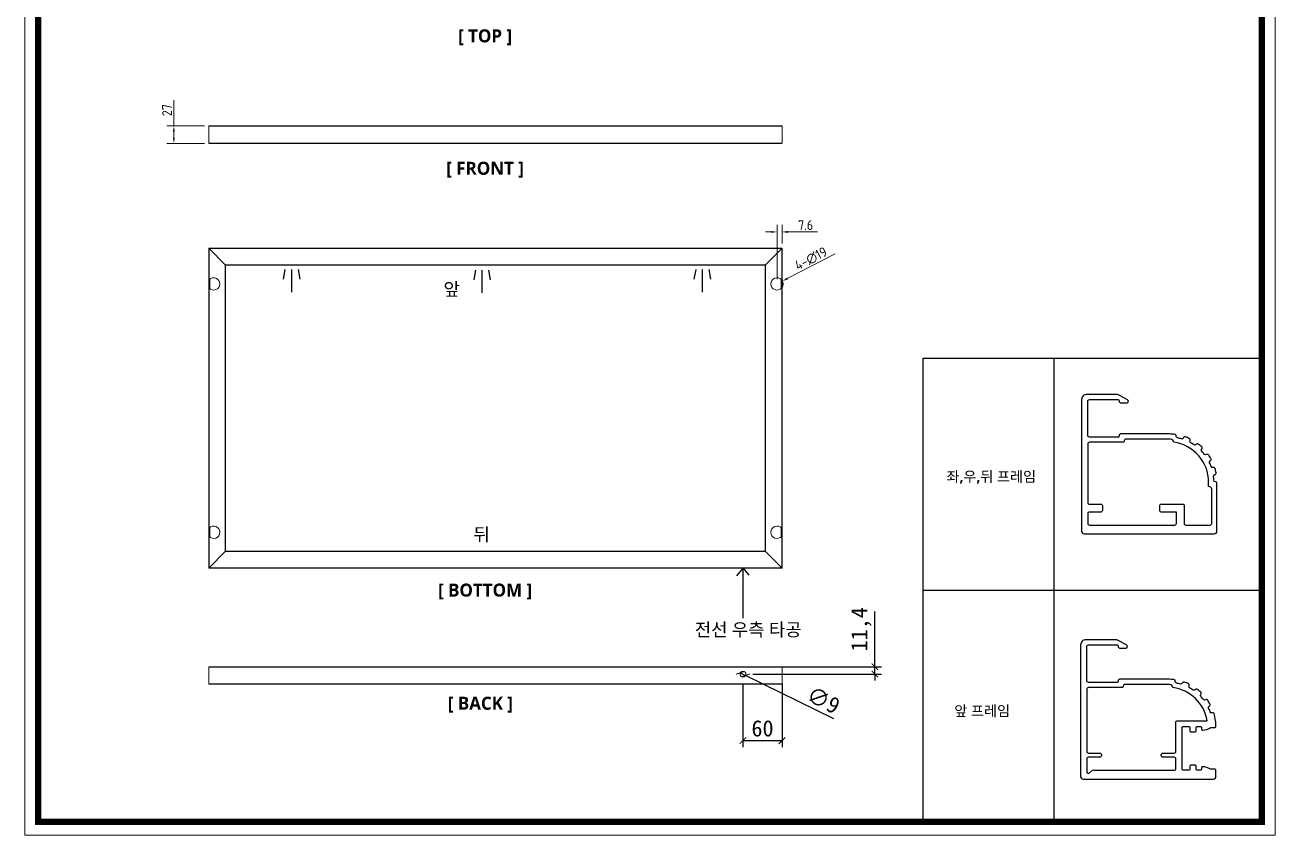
# Model space of a CAD drawing. Header units: millimetres. Extents: x -44117 to 256353, y -2095463 to 65325.
# Drawn here: x 121632 to 123553, y -827442 to -826196 of the extents above; entities that cross this region are included whole.
import ezdxf

# ---------------------------------------------------------------- set-up
doc = ezdxf.new("R2010")
doc.units = ezdxf.units.MM
doc.header["$LTSCALE"] = 10
doc.layers.add('BOX1', color=7, linetype='Continuous', lineweight=0)
doc.layers.add('기본레이어', color=7, linetype='Continuous')
doc.styles.add('Dim-NS', font='isocp.shx', dxfattribs={"bigfont": 'whgtxt.shx'})
doc.dimstyles.new('D-15', dxfattribs={"dimtxt": 15, "dimasz": 9, "dimexe": 11, "dimexo": 7, "dimgap": 3, "dimtad": 1, "dimzin": 9, "dimdsep": 46, "dimtxsty": 'Dim-NS', "dimcen": 0, "dimclrd": 105, "dimclre": 105, "dimclrt": 2, "dimazin": 2, "dimtfac": 1, "dimtofl": 0, "dimtmove": 0, "dimatfit": 3, "dimfxl": 0, "dimlwd": 13, "dimlwe": 13, "dimarcsym": 0})
doc.dimstyles.new('ISO-25', dxfattribs={"dimtxt": 2.5, "dimasz": 2.5, "dimexe": 1, "dimexo": 1, "dimtad": 1, "dimtxsty": 'Standard', "dimblk": 'ARCHTICK', "dimcen": 2.5, "dimadec": 0, "dimazin": 0, "dimtfac": 1, "dimtmove": 0, "dimatfit": 3, "dimfxl": 0, "dimarcsym": 0})

# ---------------------------------------------------------------- blocks, each defined once
blk = doc.blocks.new('*D5440')
at = {"layer": 'Defpoints', "color": 0}
for p in [(121860.4, -826351.6), (121914.5, -826351.6), (121914.5, -826378.6)]:
    blk.add_point(p, dxfattribs=at)
at = {"layer": '기본레이어', "color": 105, "lineweight": 13}
for p, q in [((121860.4, -826351.6), (121860.4, -826312.3)), ((121907.5, -826351.6), (121849.4, -826351.6)), ((121860.4, -826369.6), (121860.4, -826360.6)), ((121907.5, -826378.6), (121849.4, -826378.6))]:
    blk.add_line(p, q, dxfattribs=at)
at = {"layer": '기본레이어', "color": 105}
for points in [[(121861.9, -826360.6), (121858.9, -826360.6), (121860.4, -826351.6)], [(121858.9, -826369.6), (121861.9, -826369.6), (121860.4, -826378.6)]]:
    blk.add_solid(points, dxfattribs=at)
at = {"layer": '기본레이어', "color": 2, "insert": (121849.9, -826327.4), "char_height": 15, "attachment_point": 5, "rotation": 90, "style": 'Dim-NS'}
blk.add_mtext('27', dxfattribs=at)
blk = doc.blocks.new('*D5443')
at = {"layer": 'Defpoints', "color": 0}
for p in [(122778.9, -826599), (122795.8, -826590.3)]:
    blk.add_point(p, dxfattribs=at)
at = {"layer": '기본레이어', "color": 105, "linetype": 'ByBlock', "lineweight": 13}
blk.add_line((122876.8, -826548.5), (122803.8, -826586.1), dxfattribs=at)
blk.add_arc((122787.4, -826594.6), 9.5, 316.5648, 41.6371, dxfattribs=at)
at = {"layer": '기본레이어', "color": 105}
blk.add_solid([(122803.1, -826584.8), (122804.5, -826587.5), (122795.8, -826590.3)], dxfattribs=at)
at = {"layer": '기본레이어', "color": 2, "insert": (122839.5, -826555.9), "char_height": 15, "attachment_point": 5, "rotation": 27.3178, "style": 'Dim-NS'}
blk.add_mtext('4-∅19', dxfattribs=at)
blk = doc.blocks.new('*D5444')
at = {"layer": 'Defpoints', "color": 0}
for p in [(122795, -826514.8), (122795, -826539.6), (122787.4, -826594.6)]:
    blk.add_point(p, dxfattribs=at)
at = {"layer": '기본레이어', "color": 105, "lineweight": 13}
for p, q in [((122787.4, -826587.6), (122787.4, -826503.8)), ((122795, -826532.6), (122795, -826503.8)), ((122778.4, -826514.8), (122769.4, -826514.8)), ((122804, -826514.8), (122849.7, -826514.8))]:
    blk.add_line(p, q, dxfattribs=at)
at = {"layer": '기본레이어', "color": 105}
for points in [[(122778.4, -826516.3), (122778.4, -826513.3), (122787.4, -826514.8)], [(122804, -826513.3), (122804, -826516.3), (122795, -826514.8)]]:
    blk.add_solid(points, dxfattribs=at)
at = {"layer": '기본레이어', "color": 2, "insert": (122831.3, -826504.3), "char_height": 15, "attachment_point": 5, "style": 'Dim-NS'}
blk.add_mtext('7.6', dxfattribs=at)
blk = doc.blocks.new('_ArchTick')
at = {"color": 0, "linetype": 'ByBlock', "const_width": 0.15}
blk.add_lwpolyline([(-0.5, -0.5), (0.5, 0.5)], dxfattribs=at)
blk = doc.blocks.new('*D5451')
at = {"color": 0, "lineweight": -2}
for p, q in [((122735, -827209.8), (122735, -827307.1)), ((122795, -827209.8), (122795, -827307.1)), ((122735, -827297.1), (122795, -827297.1))]:
    blk.add_line(p, q, dxfattribs=at)
at = {"layer": 'Defpoints', "color": 0}
for p in [(122735, -827194.8), (122795, -827194.8), (122795, -827297.1)]:
    blk.add_point(p, dxfattribs=at)
at = {"color": 0, "lineweight": -2, "xscale": 10, "yscale": 10, "zscale": 10, "rotation": 180}
blk.add_blockref('_ArchTick', (122735, -827297.1), dxfattribs=at)
at = {"color": 0, "lineweight": -2, "xscale": 10, "yscale": 10, "zscale": 10}
blk.add_blockref('_ArchTick', (122795, -827297.1), dxfattribs=at)
at = {"color": 0, "insert": (122765, -827278.4), "char_height": 25, "attachment_point": 5}
blk.add_mtext('60', dxfattribs=at)
blk = doc.blocks.new('*D5452')
at = {"color": 0, "lineweight": -2}
for p, q in [((122937.7, -827183.4), (122937.7, -827098.4)), ((122750, -827183.4), (122947.7, -827183.4)), ((122750, -827194.8), (122947.7, -827194.8)), ((122937.7, -827194.8), (122937.7, -827183.4)), ((122937.7, -827194.8), (122937.7, -827204.8))]:
    blk.add_line(p, q, dxfattribs=at)
at = {"layer": 'Defpoints', "color": 0}
for p in [(122735, -827183.4), (122735, -827194.8), (122937.7, -827183.4)]:
    blk.add_point(p, dxfattribs=at)
at = {"color": 0, "lineweight": -2, "xscale": 10, "yscale": 10, "zscale": 10}
for p, rotation in [((122937.7, -827183.4), 270), ((122937.7, -827194.8), 90)]:
    blk.add_blockref('_ArchTick', p, dxfattribs=dict(at, rotation=rotation))
at = {"color": 0, "insert": (122916.9, -827125.9), "char_height": 25, "attachment_point": 5, "rotation": 90}
blk.add_mtext('11,4', dxfattribs=at)
blk = doc.blocks.new('*D5453')
at = {"color": 0, "lineweight": -2}
for p, q in [((122730.9, -827192.8), (122730.9, -827192.8)), ((122730.9, -827192.8), (122739, -827196.8)), ((122874.6, -827263.7), (122739, -827196.8))]:
    blk.add_line(p, q, dxfattribs=at)
at = {"layer": 'Defpoints', "color": 0}
for p in [(122730.9, -827192.8), (122739, -827196.8)]:
    blk.add_point(p, dxfattribs=at)
at = {"color": 0, "lineweight": -2, "xscale": 10, "yscale": 10, "zscale": 10}
for p, rotation in [((122730.9, -827192.8), 333.73302993993), ((122739, -827196.8), 153.7330299399299)]:
    blk.add_blockref('_ArchTick', p, dxfattribs=dict(at, rotation=rotation))
at = {"color": 0, "insert": (122858.6, -827234.9), "char_height": 25, "attachment_point": 5, "rotation": 333.733}
blk.add_mtext('∅9', dxfattribs=at)

msp = doc.modelspace()

# ---------------------------------------------------------------- linework, layer by layer
at = {"color": 7, "linetype": 'Continuous', "lineweight": 15}
for p, q in [((121913.97716, -826378.07648), (121913.97716, -826352.0781)), ((122794.97715, -826352.0781), (121913.97716, -826352.0781)), ((122794.47715, -826351.5781), (121914.47716, -826351.5781)), ((122794.97715, -826378.07648), (122794.97715, -826352.0781)), ((122794.97715, -826378.07648), (121913.97716, -826378.07648)), ((122794.47715, -826378.57648), (121914.47716, -826378.57648)), ((121913.97716, -826539.63919), (121913.97716, -826588.93919)), ((121914.47716, -826540.13919), (121914.47716, -826588.3273)), ((121914.47716, -826540.13919), (121939.47716, -826565.13919)), ((122769.47715, -826565.13919), (122794.47715, -826540.13919)), ((122794.47715, -826588.3273), (122794.47715, -826540.13919)), ((122794.97715, -826588.93919), (122794.97715, -826539.63919)), ((121939.47716, -826565.13919), (121939.47716, -827006.1392)), ((121939.97716, -827005.6392), (121939.97716, -826565.63919)), ((122768.97715, -826565.63919), (122768.97715, -827005.6392)), ((122769.47715, -827006.1392), (122769.47715, -826565.13919)), ((121913.97716, -826600.33919), (121913.97716, -826588.93919)), ((121913.97716, -826600.33919), (121913.97716, -826970.9392)), ((121914.47716, -826600.95108), (121914.47716, -826970.3273)), ((121915.47715, -826601.92205), (121915.47715, -826587.35633)), ((122793.47717, -826587.35633), (122793.47717, -826601.92205)), ((122794.47715, -826970.3273), (122794.47715, -826600.95108)), ((122794.97715, -826588.93919), (122794.97715, -826600.33919)), ((122794.97715, -826970.9392), (122794.97715, -826600.33919)), ((121915.47715, -826983.92204), (121915.47715, -826969.35634)), ((122793.47717, -826969.35634), (122793.47717, -826983.92204)), ((121913.97716, -826982.33918), (121913.97716, -826970.9392)), ((121913.97716, -826982.33918), (121913.97716, -827031.6392)), ((121914.47716, -826982.95108), (121914.47716, -827031.1392)), ((122794.47715, -827031.1392), (122794.47715, -826982.95108)), ((122794.97715, -826970.9392), (122794.97715, -826982.33918)), ((122794.97715, -827031.6392), (122794.97715, -826982.33918)), ((121914.47716, -827031.1392), (121939.47716, -827006.1392)), ((121939.47716, -827006.1392), (122769.47715, -827006.1392)), ((122768.97715, -827005.6392), (121939.97716, -827005.6392)), ((122769.47715, -827006.1392), (122794.47715, -827031.1392)), ((121913.97716, -827031.6392), (122794.97715, -827031.6392)), ((121914.47716, -827031.1392), (122794.47715, -827031.1392)), ((121913.97716, -827183.93865), (122794.97715, -827183.93865)), ((121913.97716, -827183.93865), (121913.97716, -827209.93703)), ((121914.47716, -827183.43865), (122794.47715, -827183.43865)), ((122794.97715, -827183.93865), (122794.97715, -827209.93703)), ((121913.97716, -827209.93703), (122794.97715, -827209.93703)), ((121914.47716, -827210.43703), (122794.47715, -827210.43703))]:
    msp.add_line(p, q, dxfattribs=at)
at = {"color": 2, "linetype": 'Continuous', "lineweight": 15}
for p, q in [((122794.97715, -826539.63919), (121913.97716, -826539.63919)), ((122794.47715, -826540.13919), (121914.47716, -826540.13919)), ((122769.47715, -826565.13919), (121939.47716, -826565.13919)), ((121939.97716, -826565.63919), (122768.97715, -826565.63919))]:
    msp.add_line(p, q, dxfattribs=at)
at = {"color": 7}
for p, q in [((123212.52189, -826709.01097), (123212.52189, -827422.07573)), ((123011.91509, -827065.54335), (123532.35896, -827065.54335))]:
    msp.add_line(p, q, dxfattribs=at)
at = {"color": 1}
for p, q in [((122734.96381, -827031.6555), (122725.06603, -827043.7475)), ((122734.96381, -827031.62259), (122744.00331, -827042.87347)), ((122734.96381, -827031.6555), (122734.96381, -827108.62226))]:
    msp.add_line(p, q, dxfattribs=at)
at = {"color": 7, "const_width": 10.10503}
msp.add_lwpolyline([(121651.82787, -827422.07573), (123532.35896, -827422.07573), (123532.35896, -825061.00724), (121651.82787, -825061.00724)], close=True, dxfattribs=at)
at = {"color": 7, "linetype": 'Continuous', "lineweight": 15, "flags": 128}
for points in [[(121913.97716, -826539.63919), (121913.98476, -826539.64679), (121914.00729, -826539.66935), (121914.04413, -826539.70618), (121914.09414, -826539.75617), (121914.15577, -826539.8178), (121914.22715, -826539.88919), (121914.30615, -826539.96818), (121914.39034, -826540.05237), (121914.47716, -826540.13919)], [(121914.47716, -826540.13919), (121914.39034, -826540.05237), (121914.30615, -826539.96818), (121914.22715, -826539.88919), (121914.15577, -826539.8178), (121914.09414, -826539.75617), (121914.04413, -826539.70618), (121914.00729, -826539.66935), (121913.98476, -826539.64679), (121913.97716, -826539.63919)], [(122794.47715, -826540.13919), (122794.56397, -826540.05237), (122794.64816, -826539.96818), (122794.72716, -826539.88919), (122794.79854, -826539.8178), (122794.86017, -826539.75617), (122794.91018, -826539.70618), (122794.94702, -826539.66935), (122794.96955, -826539.64679), (122794.97715, -826539.63919)], [(122794.97715, -826539.63919), (122794.96955, -826539.64679), (122794.94702, -826539.66935), (122794.91018, -826539.70618), (122794.86017, -826539.75617), (122794.79854, -826539.8178), (122794.72716, -826539.88919), (122794.64816, -826539.96818), (122794.56397, -826540.05237), (122794.47715, -826540.13919)], [(121939.47716, -826565.13919), (121939.56469, -826565.22672), (121939.64951, -826565.31154), (121939.72899, -826565.39104), (121939.80073, -826565.46276), (121939.86245, -826565.52449), (121939.91228, -826565.57433), (121939.9487, -826565.61072), (121939.97051, -826565.63255), (121939.97716, -826565.63919)], [(121939.97716, -826565.63919), (121939.97051, -826565.63255), (121939.9487, -826565.61072), (121939.91228, -826565.57433), (121939.86245, -826565.52449), (121939.80073, -826565.46276), (121939.72899, -826565.39104), (121939.64951, -826565.31154), (121939.56469, -826565.22672), (121939.47716, -826565.13919)], [(122768.97715, -826565.63919), (122768.9838, -826565.63255), (122769.00561, -826565.61072), (122769.04203, -826565.57433), (122769.09186, -826565.52449), (122769.15358, -826565.46276), (122769.22532, -826565.39104), (122769.3048, -826565.31154), (122769.38962, -826565.22672), (122769.47715, -826565.13919)], [(122769.47715, -826565.13919), (122769.38962, -826565.22672), (122769.3048, -826565.31154), (122769.22532, -826565.39104), (122769.15358, -826565.46276), (122769.09186, -826565.52449), (122769.04203, -826565.57433), (122769.00561, -826565.61072), (122768.9838, -826565.63255), (122768.97715, -826565.63919)], [(121939.47716, -827006.1392), (121939.56469, -827006.05167), (121939.64951, -827005.96685), (121939.72899, -827005.88734), (121939.80073, -827005.8156), (121939.86245, -827005.75388), (121939.91228, -827005.70405), (121939.9487, -827005.66767), (121939.97051, -827005.64582), (121939.97716, -827005.6392)], [(121939.97716, -827005.6392), (121939.97051, -827005.64582), (121939.9487, -827005.66767), (121939.91228, -827005.70405), (121939.86245, -827005.75388), (121939.80073, -827005.8156), (121939.72899, -827005.88734), (121939.64951, -827005.96685), (121939.56469, -827006.05167), (121939.47716, -827006.1392)], [(122768.97715, -827005.6392), (122768.9838, -827005.64582), (122769.00561, -827005.66767), (122769.04203, -827005.70405), (122769.09186, -827005.75388), (122769.15358, -827005.8156), (122769.22532, -827005.88734), (122769.3048, -827005.96685), (122769.38962, -827006.05167), (122769.47715, -827006.1392)], [(122769.47715, -827006.1392), (122769.38962, -827006.05167), (122769.3048, -827005.96685), (122769.22532, -827005.88734), (122769.15358, -827005.8156), (122769.09186, -827005.75388), (122769.04203, -827005.70405), (122769.00561, -827005.66767), (122768.9838, -827005.64582), (122768.97715, -827005.6392)], [(121913.97716, -827031.6392), (121913.98676, -827031.62957), (121914.01522, -827031.60114), (121914.06142, -827031.55492), (121914.12361, -827031.49275), (121914.19937, -827031.41699), (121914.28583, -827031.33053), (121914.37962, -827031.23675), (121914.47716, -827031.1392)], [(121914.47716, -827031.1392), (121914.39034, -827031.22602), (121914.30615, -827031.31021), (121914.22715, -827031.38919), (121914.15577, -827031.46059), (121914.09414, -827031.52222), (121914.04413, -827031.5722), (121914.00729, -827031.60904), (121913.98476, -827031.6316), (121913.97716, -827031.6392)], [(122794.47715, -827031.1392), (122794.56397, -827031.22602), (122794.64816, -827031.31021), (122794.72716, -827031.38919), (122794.79854, -827031.46059), (122794.86017, -827031.52222), (122794.91018, -827031.5722), (122794.94702, -827031.60904), (122794.96955, -827031.6316), (122794.97715, -827031.6392)], [(122794.97715, -827031.6392), (122794.96955, -827031.6316), (122794.94702, -827031.60904), (122794.91018, -827031.5722), (122794.86017, -827031.52222), (122794.79854, -827031.46059), (122794.72716, -827031.38919), (122794.64816, -827031.31021), (122794.56397, -827031.22602), (122794.47715, -827031.1392)]]:
    msp.add_lwpolyline(points, dxfattribs=at)
at = {"color": 7}
msp.add_lwpolyline([(123532.35896, -827422.07573), (123011.91509, -827422.07573), (123011.91509, -826709.01097), (123532.35896, -826709.01097)], close=True, dxfattribs=at)
for points in [[(123259.35325, -826979.10425), (123459.33299, -826979.10425, 0.4142135624), (123463.33299, -826975.10425), (123463.33299, -826901.51725, 0.4142135624), (123460.93299, -826899.11725), (123460.89253, -826899.11725, -0.4043730092), (123458.49389, -826896.79815, 0.022416536), (123458.01012, -826890.65123, -0.4043730092), (123460.01644, -826887.98545, 0.424123069), (123461.99744, -826885.15986, 0.022416536), (123460.45761, -826878.746, 0.424123069), (123457.40973, -826877.12775, -0.4043730092), (123454.41185, -826875.66337, 0.022416536), (123452.05225, -826869.96679, -0.4043730092), (123453.1366, -826866.8115, 0.424123069), (123454.1475, -826863.51204, 0.022416536), (123450.70104, -826857.88793, 0.424123069), (123447.30227, -826857.29073, -0.4043730092), (123443.99859, -826856.82442, 0.022416536), (123439.99414, -826852.1358, -0.4043730092), (123440.05038, -826848.79986, 0.4241230691), (123439.99221, -826845.34951, 0.022416536), (123434.97649, -826841.06567, 0.424123069), (123431.55952, -826841.54798, -0.4043730092), (123428.27344, -826842.12538, 0.022416536), (123423.01612, -826838.90369, -0.4043730092), (123422.03874, -826835.71364, 0.424123069), (123420.9172, -826832.45013, 0.022416536), (123414.82319, -826829.92591, 0.4241230691), (123411.7225, -826831.44051, -0.4043730092), (123408.77568, -826833.00511, 0.022416536), (123402.78011, -826831.5657, -0.4043730092), (123400.86479, -826828.83381, 0.424123069), (123398.78967, -826826.0766, 0.0308511276), (123389.73299, -826825.51725), (123315.35325, -826825.51725, 0.4142135624), (123312.95325, -826827.91725), (123312.95325, -826828.71725, -0.4142135624), (123311.35325, -826830.31725), (123267.35325, -826830.31725, -0.4142135624), (123264.95325, -826827.91725), (123264.95325, -826775.11725, -0.4142135624), (123267.35325, -826772.71725), (123311.35325, -826772.71725, -0.4142135624), (123312.95325, -826774.31725), (123312.95325, -826775.11725, 0.4142135624), (123315.35325, -826777.51725), (123324.95325, -826777.51725, 0.855700792), (123325.68634, -826772.83195), (123310.958, -826764.71725), (123263.35325, -826764.71725, 0.4142135624), (123255.35325, -826772.71725), (123255.35325, -826975.10425, 0.4142135623)], [(123313.8491, -827202.71437, 0.4142135624), (123311.4491, -827205.11437), (123311.4491, -827205.91437, -0.4142135624), (123309.8491, -827207.51437), (123265.8491, -827207.51437, -0.4142135624), (123263.4491, -827205.11437), (123263.4491, -827152.31437, -0.4142135624), (123265.8491, -827149.91437), (123309.8491, -827149.91437, -0.4142135624), (123311.4491, -827151.51437), (123311.4491, -827152.31437, 0.4142135624), (123313.8491, -827154.71437), (123323.4491, -827154.71437, 0.855700792), (123324.18219, -827150.02908), (123309.45386, -827141.91437), (123261.8491, -827141.91437, 0.4142135624), (123253.8491, -827149.91437), (123253.8491, -827352.30138, 0.4142135623), (123257.8491, -827356.30138), (123457.82884, -827356.30138, 0.4142135624), (123461.82884, -827352.30138), (123461.82884, -827342.70138, 0.4142135624), (123460.22884, -827341.10138), (123454.03841, -827341.10138, -0.1357168379), (123453.21638, -827340.87406, 0.1201861936), (123441.44658, -827337.22878, 0.4322308638), (123439.74884, -827338.82579), (123439.74884, -827341.10138, -0.4142135624), (123438.14884, -827342.70138), (123433.02884, -827342.70138, -0.4142135624), (123431.42884, -827341.10138), (123431.42884, -827336.30138, 0.4142135624), (123429.82884, -827334.70138), (123423.42884, -827334.70138, 0.4142135624), (123421.82884, -827336.30138), (123421.82884, -827341.10138, -0.4142135624), (123420.22884, -827342.70138), (123411.42884, -827342.70138, -0.4142135624), (123409.82884, -827341.10138), (123409.82884, -827277.10138, -0.4142135624), (123411.42884, -827275.50138), (123420.22884, -827275.50138, -0.4142135624), (123421.82884, -827277.10138), (123421.82884, -827281.90138, 0.4142135624), (123423.42884, -827283.50138), (123429.82884, -827283.50138, 0.4142135624), (123431.42884, -827281.90138), (123431.42884, -827277.10138, -0.4142135624), (123433.02884, -827275.50138), (123438.14884, -827275.50138, -0.4142135624), (123439.74884, -827277.10138), (123439.74884, -827279.37696, 0.4322308638), (123441.44658, -827280.97398, 0.1201861936), (123453.21638, -827277.32869, -0.1357168379), (123454.03841, -827277.10138), (123460.22884, -827277.10138, 0.4142135624), (123461.82884, -827275.50138), (123461.82884, -827273.38594, 0.0794847645), (123461.74899, -827272.88678, 0.0585310905), (123458.95346, -827255.94312, 0.424123069), (123455.90559, -827254.32487, -0.4043730092), (123452.90771, -827252.86049, 0.022416536), (123450.54811, -827247.16391, -0.4043730092), (123451.63246, -827244.00862, 0.424123069), (123452.64335, -827240.70916, 0.022416536), (123449.19689, -827235.08505, 0.424123069), (123445.79812, -827234.48785, -0.4043730092), (123442.49445, -827234.02154, 0.022416536), (123438.49, -827229.33293, -0.4043730092), (123438.54624, -827225.99698, 0.4241230691), (123438.48807, -827222.54663, 0.022416536), (123433.47234, -827218.2628, 0.424123069), (123430.05537, -827218.7451, -0.4043730092), (123426.7693, -827219.3225, 0.022416536), (123421.51197, -827216.10081, -0.4043730092), (123420.5346, -827212.91076, 0.4241230691), (123419.41306, -827209.64726, 0.022416536), (123413.31904, -827207.12303, 0.4241230691), (123410.21835, -827208.63763, -0.4043730092), (123407.27153, -827210.20223, 0.022416536), (123401.27597, -827208.76282, -0.4043730092), (123399.36065, -827206.03093, 0.4241230691), (123397.28552, -827203.27372, 0.0308511276), (123388.22884, -827202.71437), (123313.8491, -827202.71437)]]:
    msp.add_lwpolyline(points, format="xyb", close=True)
for points in [[(123455.33299, -826939.10425), (123455.33299, -826910.30488, 0.3645795837), (123450.60413, -826906.32821), (123450.60413, -826899.64074, 0.3756973322), (123396.95325, -826838.31725), (123396.95325, -826838.31726, 0.4142135624), (123392.15325, -826833.51726), (123323.35325, -826833.51726, 0.4142135624), (123320.95325, -826835.91726), (123320.95325, -826836.71725, -0.4142135624), (123319.35325, -826838.31725), (123267.35325, -826838.31725, 0.4142135624), (123264.95325, -826840.71725), (123264.95325, -826931.10425, 0.4142135624), (123267.35325, -826933.50425), (123284.95325, -826933.50425, -0.4142135624), (123287.35325, -826935.90425), (123287.35325, -826943.10425, -0.4142135624), (123284.95325, -826945.50425), (123267.35325, -826945.50425, 0.4142135624), (123264.95325, -826947.90425), (123264.95325, -826963.10425, 0.4142135624), (123267.35325, -826965.50425), (123398.55325, -826965.50425, 0.4142135624), (123400.95325, -826963.10425), (123400.95325, -826945.50425), (123377.73325, -826945.50425, -0.4142135624), (123375.33325, -826943.10425), (123375.33325, -826935.90425, -0.4142135624), (123377.73325, -826933.50425), (123410.55325, -826933.50425, -0.4142135624), (123412.95325, -826935.90425), (123412.95325, -826963.10425, 0.4142135624), (123415.35325, -826965.50425), (123447.37031, -826965.50425), (123452.93299, -826965.50425, 0.4142135624), (123455.33299, -826963.10425), (123455.33299, -826910.30488)], [(123276.3575, -827342.70138), (123397.8091, -827342.70138, 0.4142135624), (123400.2091, -827340.30138), (123400.2091, -827325.10138, 0.4142135624), (123397.8091, -827322.70138), (123380.2091, -827322.70138, -0.4142135624), (123377.8091, -827320.30138), (123377.8091, -827318.70138, -0.4142135624), (123380.2091, -827316.30138), (123397.8091, -827316.30138, 0.4142135624), (123400.2091, -827313.90138), (123400.2091, -827269.11437, -0.4142135624), (123402.6091, -827266.71437), (123448.26616, -827266.71437, 0.3294951956), (123395.4491, -827215.51437), (123395.4491, -827215.51438, 0.4142135624), (123390.6491, -827210.71438), (123321.8491, -827210.71438, 0.4142135624), (123319.4491, -827213.11438), (123319.4491, -827213.91437, -0.4142135624), (123317.8491, -827215.51437), (123265.8491, -827215.51437, 0.4142135624), (123263.4491, -827217.91437), (123263.4491, -827313.90138, 0.4142135624), (123265.8491, -827316.30138), (123283.4491, -827316.30138, -0.4142135624), (123285.8491, -827318.70138), (123285.8491, -827320.30138, -0.4142135624), (123283.4491, -827322.70138), (123265.8491, -827322.70138, 0.4142135624), (123263.4491, -827325.10138), (123263.4491, -827345.10138, 0.6516899091), (123267.46642, -827346.87459), (123272.23178, -827342.52817, -0.3444690404), (123275.17939, -827342.30379, 0.1479411349), (123276.50967, -827342.70621)]]:
    msp.add_lwpolyline(points, format="xyb")
at = {"color": 1, "linetype": 'Continuous', "lineweight": 15}
msp.add_circle((122734.97716, -827194.83865), 4.5, dxfattribs=at)
at = {"color": 7, "linetype": 'Continuous', "lineweight": 15}
for centre, radius, start, end in [((121914.47716, -826352.0781), 0.5, 90, 180), ((122794.47716, -826352.0781), 0.5, 0, 90), ((121914.47716, -826378.07648), 0.5, 180, 270), ((122794.47716, -826378.07648), 0.5, 270, 0), ((121921.57716, -826594.63919), 9.5, 221.63706629, 138.36293371), ((122787.37716, -826594.63919), 9.5, 41.63706629, 318.36293371), ((121921.57716, -826976.63919), 9.5, 221.63706629, 138.36293371), ((122787.37716, -826976.63919), 9.5, 41.63706629, 318.36293371), ((121914.47716, -827183.93865), 0.5, 90, 180), ((122794.47716, -827183.93865), 0.5, 0, 90), ((121914.47716, -827209.93703), 0.5, 180, 270), ((122794.47716, -827209.93703), 0.5, 270, 0)]:
    msp.add_arc(centre, radius, start, end, dxfattribs=at)
for points, knots in [([(121914.47716, -826588.3273), (121914.44458, -826588.36428), (121914.33131, -826588.49288), (121914.18416, -826588.67146), (121914.06198, -826588.82733), (121914.00311, -826588.90464), (121913.97959, -826588.93592), (121913.97777, -826588.93838), (121913.97716, -826588.93919)], [0, 0, 0, 0, 0.1451726875, 0.5047353822, 0.6921399423, 0.8379825274, 0.9461444482, 1, 1, 1, 1]), ([(121913.97716, -826600.33919), (121913.98023, -826600.34329), (121913.98634, -826600.35145), (121914.03622, -826600.41744), (121914.13428, -826600.54402), (121914.28792, -826600.73451), (121914.41563, -826600.88067), (121914.47716, -826600.95108)], [0, 0, 0, 0, 0.1204923561, 0.2400605157, 0.4291544366, 0.7249619928, 1, 1, 1, 1]), ([(122794.97715, -826588.93919), (122794.97408, -826588.93509), (122794.96797, -826588.92693), (122794.91809, -826588.86094), (122794.82003, -826588.73436), (122794.66639, -826588.54387), (122794.53868, -826588.39772), (122794.47715, -826588.3273)], [0, 0, 0, 0, 0.1204923561, 0.2400605157, 0.4291544366, 0.7249619928, 1, 1, 1, 1]), ([(122794.47715, -826600.95108), (122794.56123, -826600.85426), (122794.69987, -826600.6946), (122794.8502, -826600.50533), (122794.93062, -826600.40097), (122794.97069, -826600.34785), (122794.97515, -826600.34187), (122794.97715, -826600.33919)], [0, 0, 0, 0, 0.37571821358, 0.61953786058, 0.78219478462, 0.90229900779, 1, 1, 1, 1]), ([(121914.47716, -826970.3273), (121914.39308, -826970.42412), (121914.25444, -826970.58377), (121914.10411, -826970.77305), (121914.0237, -826970.87742), (121913.98362, -826970.93053), (121913.97916, -826970.93652), (121913.97716, -826970.9392)], [0, 0, 0, 0, 0.3757094349, 0.6195337914, 0.7821946293, 0.9022986754, 1, 1, 1, 1]), ([(121913.97716, -826982.33918), (121913.98023, -826982.34329), (121913.98634, -826982.35146), (121914.03622, -826982.41745), (121914.13428, -826982.54404), (121914.28793, -826982.7345), (121914.41563, -826982.88066), (121914.47716, -826982.95108)], [0, 0, 0, 0, 0.1204951877, 0.2400653656, 0.4291622665, 0.7249553493, 1, 1, 1, 1]), ([(122794.97715, -826970.9392), (122794.97408, -826970.93509), (122794.96797, -826970.92692), (122794.91809, -826970.86093), (122794.82002, -826970.73438), (122794.66639, -826970.54388), (122794.53868, -826970.39772), (122794.47715, -826970.3273)], [0, 0, 0, 0, 0.1204947746, 0.2400645427, 0.4291432773, 0.724956292, 1, 1, 1, 1]), ([(122794.47715, -826982.95108), (122794.50973, -826982.91409), (122794.623, -826982.78549), (122794.77015, -826982.60692), (122794.89233, -826982.45104), (122794.9512, -826982.37376), (122794.97472, -826982.34245), (122794.97654, -826982.34), (122794.97715, -826982.33918)], [0, 0, 0, 0, 0.1451778839, 0.5047425424, 0.6921420023, 0.8379788593, 0.946144557, 1, 1, 1, 1])]:
    msp.add_open_spline(points, degree=3, knots=knots, dxfattribs=at)
at = {"layer": 'BOX1', "color": 6}
msp.add_lwpolyline([(121631.61781, -827442.28579), (123552.56902, -827442.28579), (123552.56902, -825040.79718), (121631.61781, -825040.79718)], close=True, dxfattribs=at)
at = {"layer": '기본레이어'}
for p, q in [((122031.17035, -826572.54051), (122028.56563, -826587.31262)), ((122041.17035, -826572.54051), (122041.17035, -826607.54051)), ((122051.17035, -826572.54051), (122053.77508, -826587.31262)), ((122323.77924, -826573.50548), (122321.17452, -826588.2776)), ((122333.77924, -826573.50548), (122333.77924, -826608.50548)), ((122343.77924, -826573.50548), (122346.38396, -826588.2776)), ((122662.27663, -826572.54051), (122659.6719, -826587.31262)), ((122672.27663, -826572.54051), (122672.27663, -826607.54051)), ((122682.27663, -826572.54051), (122684.88135, -826587.31262))]:
    msp.add_line(p, q, dxfattribs=at)

# ---------------------------------------------------------------- texts
for s, insert, char_height, width, attachment_point in [('{\\fMalgun Gothic|b1|i0|c129|p50;[ TOP ]}', (122338.60244, -826215.42065), 20, 170.0372447, 5), ('{\\fMalgun Gothic|b1|i0|c129|p50;[ FRONT ]}', (122338.60244, -826419.11297), 20, 170.0372447, 5), ('{\\fMalgun Gothic|b1|i0|c129|p50;앞}', (122274.74158, -826592.8153), 20, 1095.6844389, 1), ('{\\fMalgun Gothic|b1|i0|c129|p50;좌,우,뒤 프레임}', (123116.56847, -826892.49809), 16, 223.7220409, 5), ('{\\fMalgun Gothic|b1|i0|c129|p50;뒤}', (122320.82746, -826970.18072), 20, 1095.6844389, 1), ('{\\fMalgun Gothic|b1|i0|c129|p50;[ BOTTOM ]}', (122338.60244, -827067.82707), 20, 170.0372447, 5), ('{\\fMalgun Gothic|b1|i0|c129|p50;[ BACK ]}', (122331.47135, -827241.80101), 20, 279.6525512, 5), ('{\\fMalgun Gothic|b1|i0|c129|p50;앞 프레임}', (123102.59617, -827252.28475), 16, 223.7220409, 5)]:
    msp.add_mtext(s, dxfattribs=dict(insert=insert, char_height=char_height, width=width, attachment_point=attachment_point))
at = {"color": 1, "insert": (122743.01345, -827127.50167), "char_height": 20, "width": 593.3877721, "attachment_point": 5}
msp.add_mtext('{\\fMalgun Gothic|b1|i0|c129|p50;전선 우측 타공}', dxfattribs=at)

# ---------------------------------------------------------------- dimensions: what is measured, and where the dimension line sits
dim = msp.add_linear_dim(base=(122937.69611, -827183.43865), p1=(122734.97716, -827194.83865), p2=(122734.97716, -827183.43865), angle=90, dimstyle='ISO-25', override={"dimscale": 10, "dimasz": 1, "dimexo": 1.5})
dim.commit()
dim.dimension.update_dxf_attribs({"geometry": '*D5452', "text_midpoint": (122916.86278, -827125.93865)})
dim = msp.add_diameter_dim_2p(p1=(122730.94182, -827192.84716), p2=(122739.01249, -827196.83015), dimstyle='ISO-25', override={"dimscale": 10, "dimasz": 1, "dimexo": 1.5})
dim.commit()
dim.dimension.update_dxf_attribs({"geometry": '*D5453', "text_midpoint": (122850.26336, -827251.73398), "dimtype": 163})
dim = msp.add_linear_dim(base=(122794.97715, -827297.11992), p1=(122734.97716, -827194.83865), p2=(122794.97715, -827194.83865), dimstyle='ISO-25', override={"dimscale": 10, "dimasz": 1, "dimexo": 1.5})
dim.commit()
dim.dimension.update_dxf_attribs({"geometry": '*D5451', "text_midpoint": (122764.97715, -827278.36992)})
at = {"layer": '기본레이어'}
dim = msp.add_linear_dim(base=(121860.35357, -826351.5781), p1=(121914.47716, -826378.57648), p2=(121914.47716, -826351.5781), angle=90, dimstyle='D-15', dxfattribs=at)
dim.commit()
dim.dimension.update_dxf_attribs({"geometry": '*D5440', "text_midpoint": (121849.85357, -826327.43524)})
dim = msp.add_linear_dim(base=(122794.97715, -826514.833), p1=(122787.37716, -826594.63919), p2=(122794.97715, -826539.63919), dimstyle='D-15', dxfattribs=at)
dim.commit()
dim.dimension.update_dxf_attribs({"geometry": '*D5444', "text_midpoint": (122831.33429, -826504.333)})
dim = msp.add_diameter_dim_2p(p1=(122778.93665, -826598.99899), p2=(122795.81766, -826590.27939), text='4-<>', dimstyle='D-15', override={"dimfxl": 100}, dxfattribs=at)
dim.commit()
dim.dimension.update_dxf_attribs({"geometry": '*D5443', "text_midpoint": (122839.48425, -826555.90615)})

doc.saveas('drawing.dxf')
